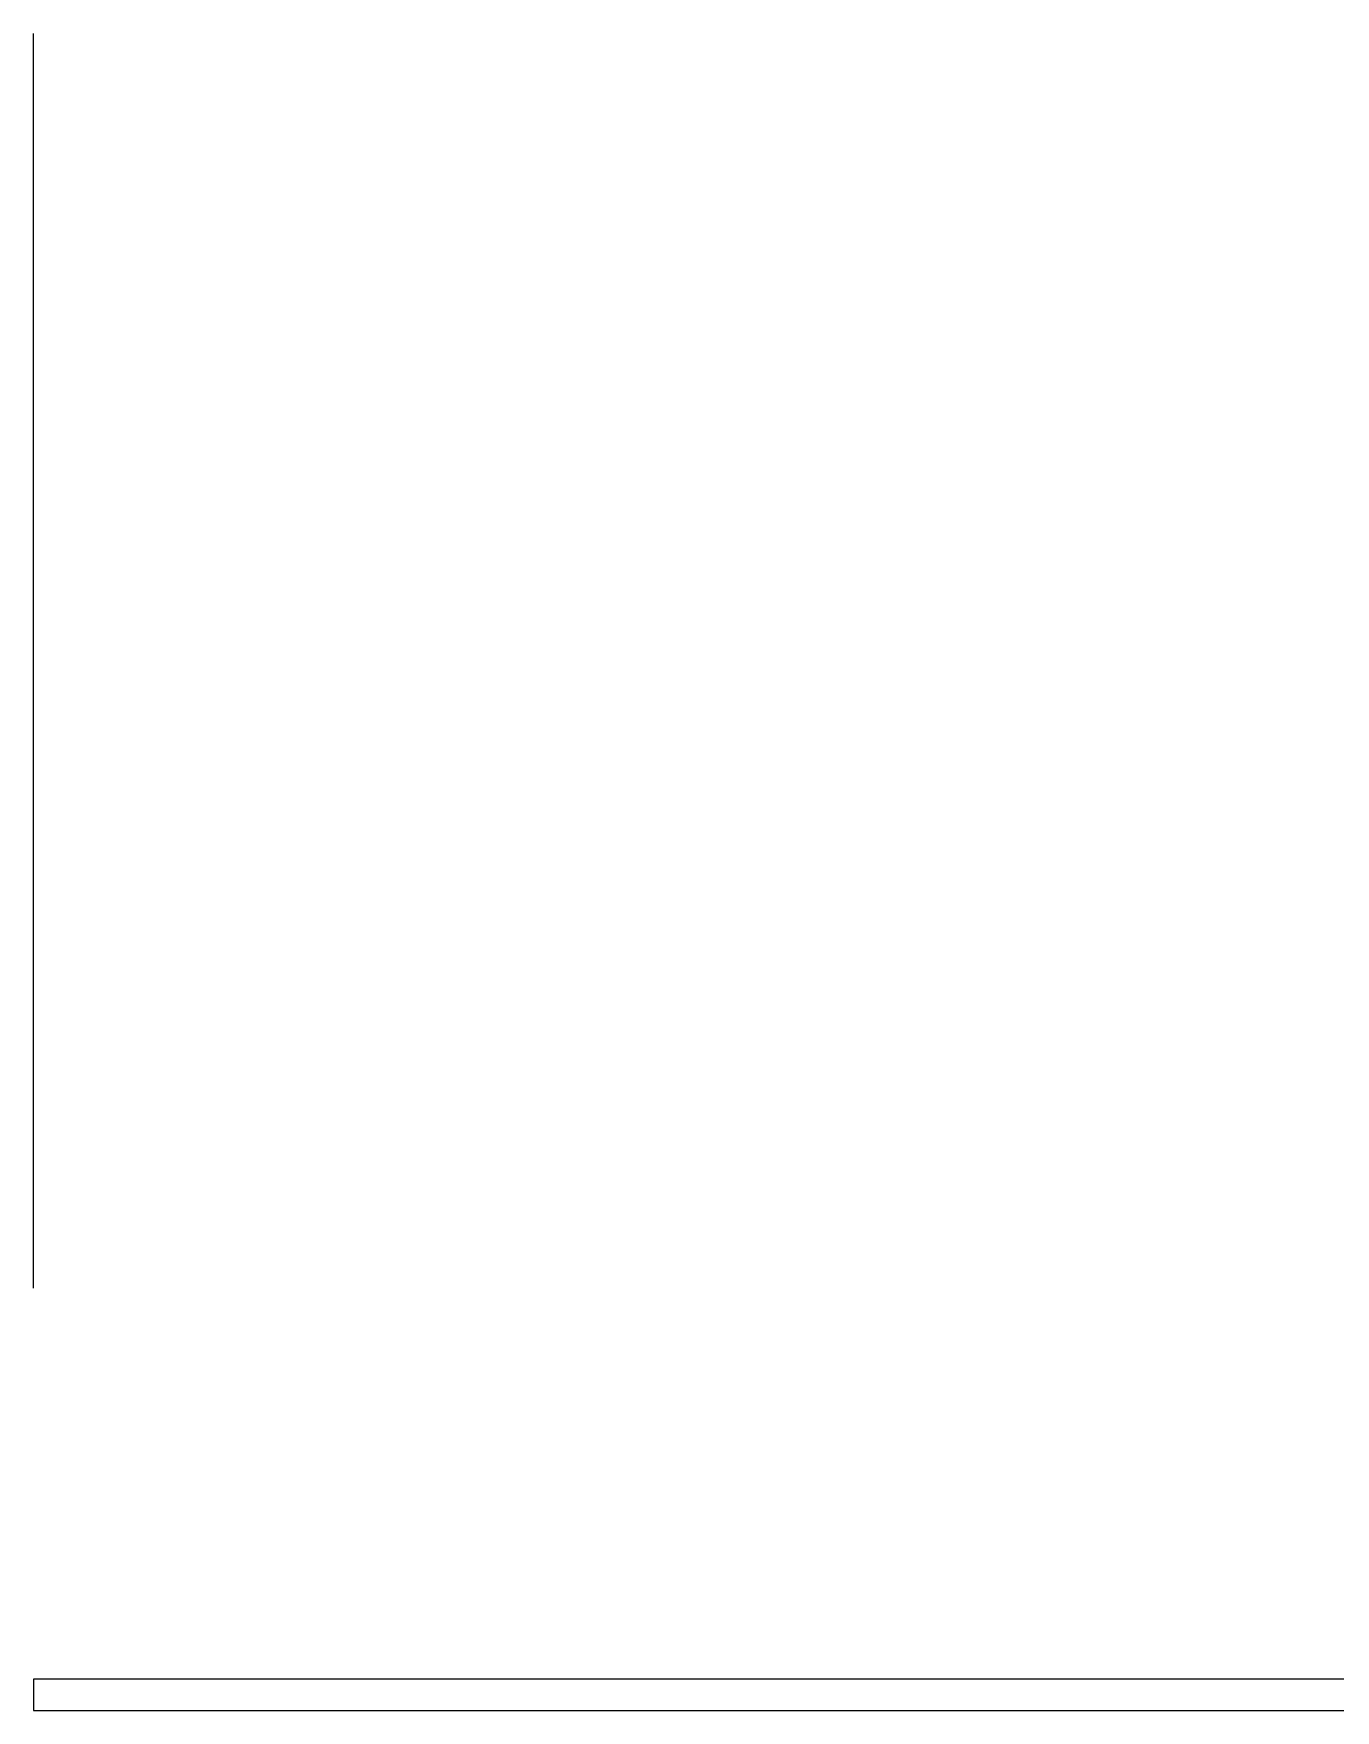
# Model space of a CAD drawing. Header units: millimetres. Extents: x -819 to 3531, y 784 to 2401.
# Drawn here: x -357 to 269, y 784 to 1590 of the extents above; entities that cross this region are included whole.
import ezdxf

# ---------------------------------------------------------------- set-up
doc = ezdxf.new("R2010")
doc.units = ezdxf.units.MM
doc.layers.add('controllo', color=251, linetype='Continuous')

msp = doc.modelspace()

# ---------------------------------------------------------------- linework, layer by layer
msp.add_polyline3d([(-356.989, 784.05, 7.516), (2547.01, 784.032, 7.516), (2547.011, 799.032, 7.516), (-356.989, 799.05, 7.516)], close=True)
at = {"layer": 'controllo', "linetype": 'Continuous'}
msp.add_line((-356.964, 986.985, 7.516), (-356.964, 1589.783, 7.516), dxfattribs=at)
at = {"layer": 'controllo', "linetype": 'Continuous', "extrusion": (1, -6.12323e-17, 6.12323e-17)}
for p, q in [((-356.964, 1520.931, 69.619), (-356.964, 1558.732, 69.619)), ((-356.964, 1520.931, 84.469), (-356.964, 1558.732, 84.469)), ((-356.964, 1554.007, 22.367), (-356.964, 1554.007, 7.516)), ((-356.964, 1554.007, 22.367), (-356.964, 1554.007, 7.516)), ((-356.964, 1341.374, 112.82), (-356.964, 1379.175, 112.82)), ((-356.964, 1101.064, 112.82), (-356.964, 1138.866, 112.82)), ((-356.964, 1015.336, 22.367), (-356.964, 1015.336, 7.516))]:
    msp.add_line(p, q, dxfattribs=at)

doc.saveas('drawing.dxf')
